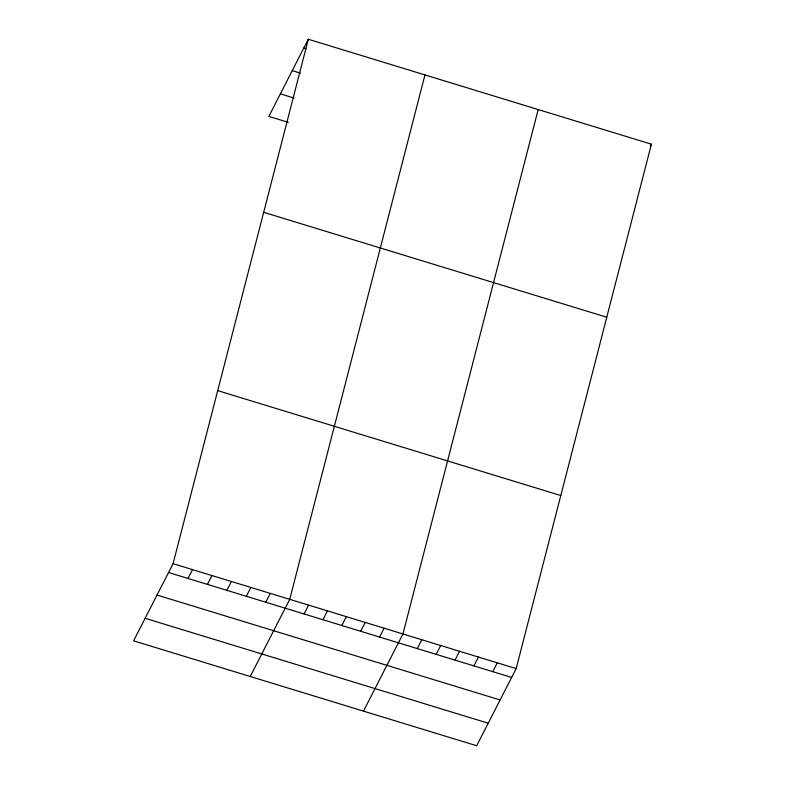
<?xml version="1.0" encoding="UTF-8"?>
<svg xmlns="http://www.w3.org/2000/svg" width="785" height="785" viewBox="0 0 785 785"><rect width="100%" height="100%" fill="white"/><g stroke="black" fill="none" stroke-linecap="round" stroke-linejoin="round"><path stroke-width="1.18" d="M173.083 563.669L308.309 39.25L651.403 144.175L516.167 668.594L476.691 745.75L133.597 640.825L173.083 563.669L516.167 668.594M424.96 74.928L289.734 599.347L250.248 676.503M538.186 109.547L402.95 633.966L363.465 711.122M308.309 39.25L268.833 116.406L288.272 122.352M187.998 578.457L192.521 569.616M207.436 584.403L211.96 575.562M226.885 590.349L231.408 581.508M246.323 596.296L250.847 587.455M265.762 602.242L270.285 593.401M304.08 613.958L308.603 605.117M322.949 619.728L327.473 610.887M341.818 625.498L346.342 616.657M360.688 631.268L365.211 622.427M379.557 637.037L384.081 628.196M650.402 146.138L651.403 144.175M417.296 648.577L421.82 639.746M436.166 654.356L440.689 645.515M455.035 660.126L459.559 651.285M473.904 665.896L478.428 657.055M492.774 671.666L497.298 662.825M303.785 48.091L306.072 48.788M292.255 70.63L300.253 73.084M280.363 93.857L294.09 98.056M263.682 212.313L606.776 317.238M217.71 390.616L560.794 495.541M168.559 572.51L511.643 677.435M157.02 595.05L500.114 699.975M145.137 618.286L488.221 723.211"/></g></svg>
